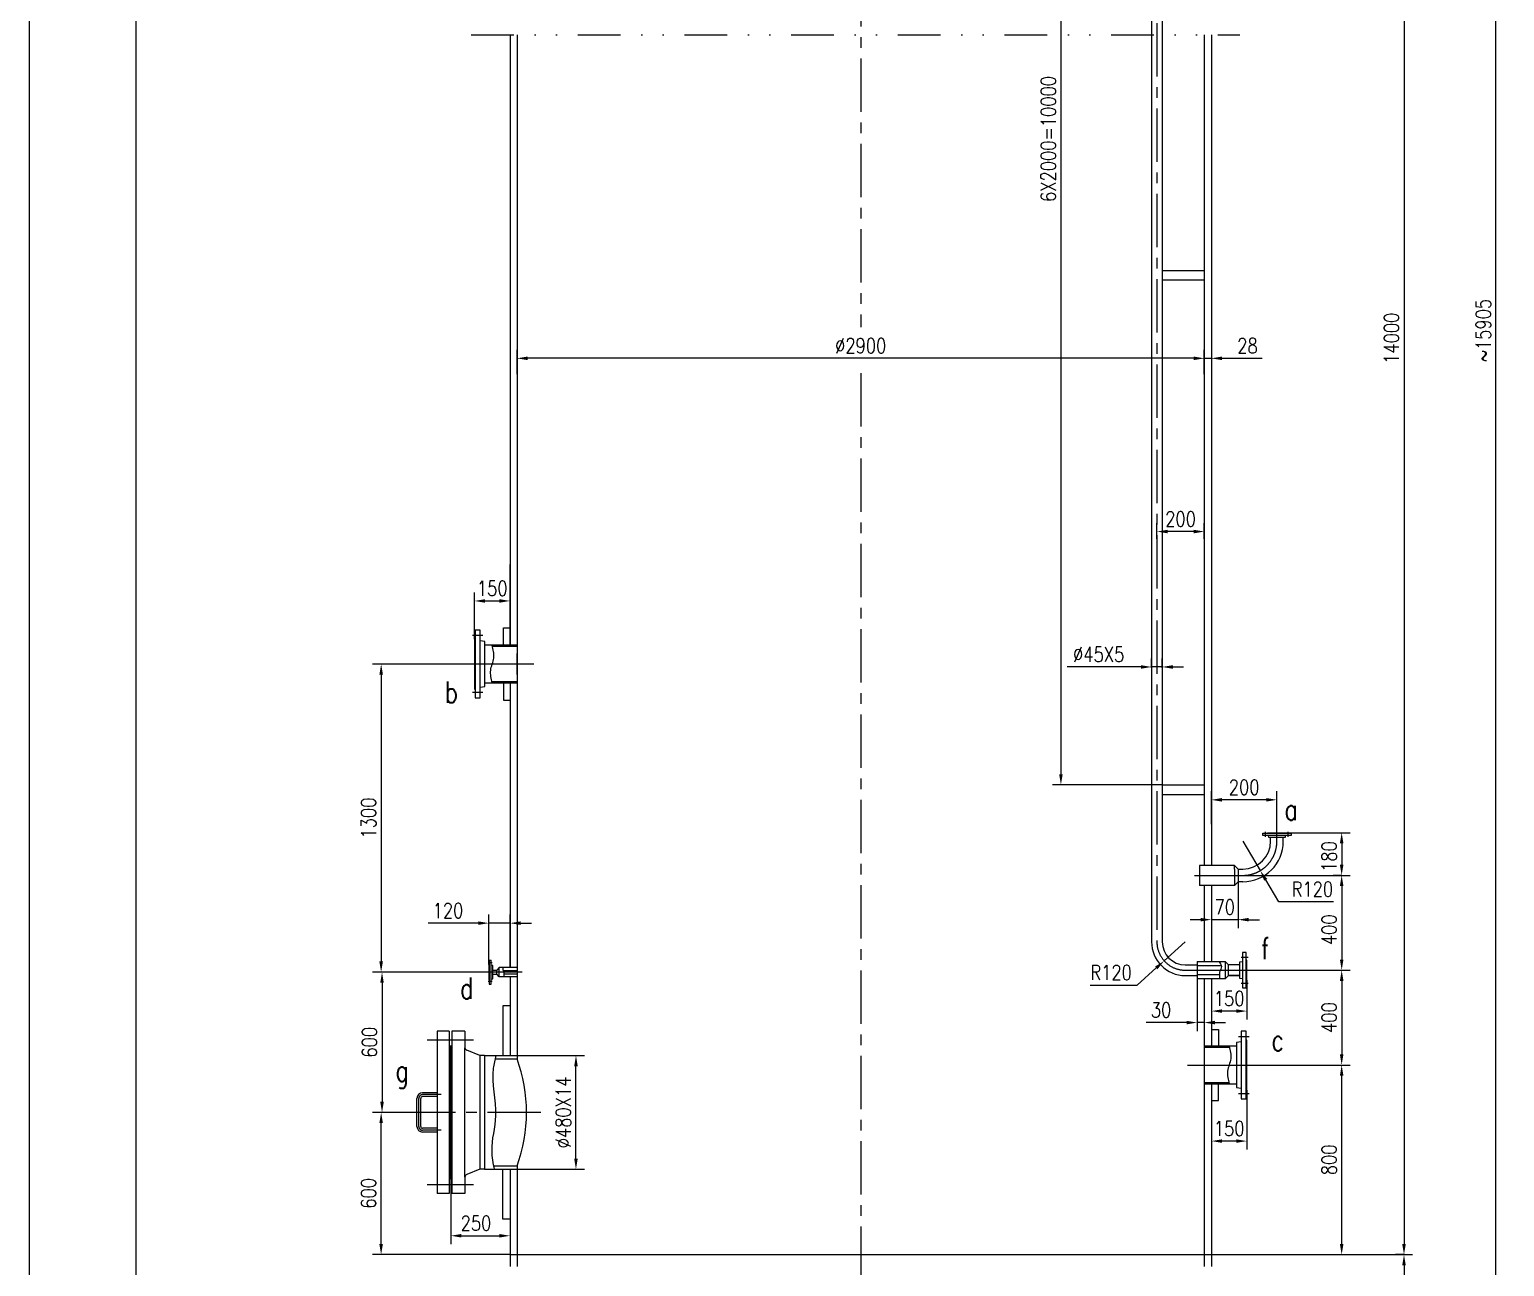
# Model space of a CAD drawing. Extents: x -450 to 13906, y -180 to 14958.
# Drawn here: x -450 to 5775, y 5546 to 10765 of the extents above; entities that cross this region are included whole.
import ezdxf
from ezdxf.enums import TextEntityAlignment as Align

# ---------------------------------------------------------------- set-up
doc = ezdxf.new("R2010")
doc.units = 0
doc.header["$LTSCALE"] = 180
for name, pattern in [('ACAD_ISO04W100', [30, 24, -3, 0, -3]), ('AUSGEZOGEN', [0]), ('CENTER', [2, 1.25, -0.25, 0.25, -0.25]), ('DIVIDE', [1.25, 0.5, -0.25, 0, -0.25, 0, -0.25])]:
    doc.linetypes.add(name, pattern=pattern)
doc.layers.get('0').update_dxf_attribs({"linetype": 'AUSGEZOGEN'})
for name, color, linetype in [('1轮廓实线层', 7, 'Continuous'), ('2细线层', 4, 'Continuous'), ('3中心线层', 1, 'CENTER'), ('7标注层', 3, 'Continuous'), ('9双点划线层', 6, 'DIVIDE'), ('图框层', 7, 'Continuous'), ('点划线', 1, 'ACAD_ISO04W100')]:
    doc.layers.add(name, color=color, linetype=linetype)
doc.styles.add('HZ', font='romans.shx', dxfattribs={"width": 0.7, "bigfont": 'hzfs.shx'})
doc.styles.add('TH_GBDIM', font='romans.shx', dxfattribs={"width": 0.8, "bigfont": 'hzfs.shx'})
doc.dimstyles.new('TH_GBDIM', dxfattribs={"dimscale": 18, "dimtxt": 3.5, "dimasz": 2.5, "dimexe": 2, "dimexo": 0, "dimgap": 1.2, "dimtad": 1, "dimdec": 1, "dimdsep": 46, "dimtxsty": 'TH_GBDIM', "dimcen": 2.5, "dimclrd": 3, "dimclre": 3, "dimclrt": 3, "dimadec": 0, "dimazin": 2, "dimtfac": 0.714286, "dimtdec": 1, "dimtmove": 0, "dimatfit": 3, "dimfxl": 0, "dimtolj": 1, "dimtzin": 0, "dimlwd": -1, "dimlwe": -1, "dimarcsym": 0})

# ---------------------------------------------------------------- blocks, each defined once
blk = doc.blocks.new('*D10')
at = {"layer": '7标注层', "color": 3}
for p, q in [((1163.7, 6196.1), (998, 6196.1)), ((1034, 5641.1), (1034, 6151.1)), ((1577.9, 5596.1), (998, 5596.1))]:
    blk.add_line(p, q, dxfattribs=at)
for points in [[(1026.5, 6151.1), (1041.5, 6151.1), (1034, 6196.1)], [(1026.5, 5641.1), (1041.5, 5641.1), (1034, 5596.1)]]:
    blk.add_solid(points, dxfattribs=at)
at = {"layer": 'Defpoints', "color": 0}
for p in [(1034, 6196.1), (1163.7, 6196.1), (1577.9, 5596.1)]:
    blk.add_point(p, dxfattribs=at)
at = {"layer": '7标注层', "color": 3, "insert": (980.9, 5854.7), "char_height": 63, "attachment_point": 5, "rotation": 90, "style": 'TH_GBDIM'}
blk.add_mtext('\\A1;600{}{}', dxfattribs=at)
blk = doc.blocks.new('*D13')
at = {"layer": '7标注层', "color": 3}
for p, q in [((4740.3, 6396.1), (5123.8, 6396.1)), ((5087.8, 5641.1), (5087.8, 6351.1)), ((4537.9, 5596.1), (5123.8, 5596.1))]:
    blk.add_line(p, q, dxfattribs=at)
for points in [[(5080.3, 6351.1), (5095.3, 6351.1), (5087.8, 6396.1)], [(5080.3, 5641.1), (5095.3, 5641.1), (5087.8, 5596.1)]]:
    blk.add_solid(points, dxfattribs=at)
at = {"layer": 'Defpoints', "color": 0}
for p in [(4740.3, 6396.1), (5087.8, 6396.1), (4537.9, 5596.1)]:
    blk.add_point(p, dxfattribs=at)
at = {"layer": '7标注层', "color": 3, "insert": (5034.7, 5996.1), "char_height": 63, "attachment_point": 5, "rotation": 90, "style": 'TH_GBDIM'}
blk.add_mtext('\\A1;800', dxfattribs=at)
blk = doc.blocks.new('*D0')
at = {"layer": '7标注层', "color": 3}
for p, q in [((4951.4, 13328.5), (5386.9, 13328.5)), ((5350.9, 13283.5), (5350.9, 5641.1)), ((5021.3, 5596.1), (5386.9, 5596.1))]:
    blk.add_line(p, q, dxfattribs=at)
for points in [[(5343.4, 13283.5), (5358.4, 13283.5), (5350.9, 13328.5)], [(5343.4, 5641.1), (5358.4, 5641.1), (5350.9, 5596.1)]]:
    blk.add_solid(points, dxfattribs=at)
at = {"layer": 'Defpoints', "color": 0}
for p in [(4951.4, 13328.5), (5021.3, 5596.1), (5350.9, 5596.1)]:
    blk.add_point(p, dxfattribs=at)
at = {"layer": '7标注层', "color": 3, "insert": (5297.8, 9462.3), "char_height": 63, "attachment_point": 5, "rotation": 90, "style": 'TH_GBDIM'}
blk.add_mtext('\\A1;14000{}{}', dxfattribs=at)
blk = doc.blocks.new('*D1')
at = {"layer": '7标注层', "color": 3}
for p, q in [((5350.9, 5596.1), (5314.9, 5596.1)), ((5350.9, 5551.1), (5350.9, 4532.7)), ((4256.1, 4487.7), (5386.9, 4487.7))]:
    blk.add_line(p, q, dxfattribs=at)
for points in [[(5343.4, 5551.1), (5358.4, 5551.1), (5350.9, 5596.1)], [(5343.4, 4532.7), (5358.4, 4532.7), (5350.9, 4487.7)]]:
    blk.add_solid(points, dxfattribs=at)
at = {"layer": 'Defpoints', "color": 0}
for p in [(5350.9, 5596.1), (4256.1, 4487.7), (5350.9, 4487.7)]:
    blk.add_point(p, dxfattribs=at)
at = {"layer": '7标注层', "color": 3, "insert": (5297.8, 5041.9), "char_height": 63, "attachment_point": 5, "rotation": 90, "style": 'TH_GBDIM'}
blk.add_mtext('\\A1;~1100{}{}', dxfattribs=at)
blk = doc.blocks.new('*D14')
at = {"layer": '7标注层', "color": 3}
for p, q in [((3057.9, 14133.5), (5775, 14133.5)), ((5739, 4531.7), (5739, 14088.5)), ((5387.3, 4486.7), (5775, 4486.7))]:
    blk.add_line(p, q, dxfattribs=at)
for points in [[(5731.5, 14088.5), (5746.5, 14088.5), (5739, 14133.5)], [(5731.5, 4531.7), (5746.5, 4531.7), (5739, 4486.7)]]:
    blk.add_solid(points, dxfattribs=at)
at = {"layer": 'Defpoints', "color": 0}
for p in [(3057.9, 14133.5), (5739, 14133.5), (5387.3, 4486.7)]:
    blk.add_point(p, dxfattribs=at)
at = {"layer": '7标注层', "color": 3, "insert": (5685.9, 9494.5), "char_height": 63, "attachment_point": 5, "rotation": 90, "style": 'TH_GBDIM'}
blk.add_mtext('\\A1;~15905{}{}', dxfattribs=at)
blk = doc.blocks.new('*D2')
at = {"layer": '7标注层', "color": 3}
for p, q in [((1607.9, 9311), (1607.9, 9413.6)), ((4507.9, 9311), (4507.9, 9413.6)), ((4462.9, 9377.6), (1652.9, 9377.6))]:
    blk.add_line(p, q, dxfattribs=at)
for points in [[(1652.9, 9385.1), (1652.9, 9370.1), (1607.9, 9377.6)], [(4462.9, 9385.1), (4462.9, 9370.1), (4507.9, 9377.6)]]:
    blk.add_solid(points, dxfattribs=at)
at = {"layer": 'Defpoints', "color": 0}
for p in [(1607.9, 9377.6), (1607.9, 9311), (4507.9, 9311)]:
    blk.add_point(p, dxfattribs=at)
at = {"layer": '7标注层', "color": 3, "insert": (3057.9, 9430.7), "char_height": 63, "attachment_point": 5, "style": 'TH_GBDIM'}
blk.add_mtext('\\A1;%%c2900{}{}', dxfattribs=at)
blk = doc.blocks.new('*D5')
at = {"layer": '7标注层', "color": 3}
for p, q in [((1327.9, 5938.1), (1327.9, 5639.8)), ((1577.9, 5735.9), (1577.9, 5639.8)), ((1372.9, 5675.8), (1532.9, 5675.8))]:
    blk.add_line(p, q, dxfattribs=at)
for points in [[(1372.9, 5683.3), (1372.9, 5668.3), (1327.9, 5675.8)], [(1532.9, 5683.3), (1532.9, 5668.3), (1577.9, 5675.8)]]:
    blk.add_solid(points, dxfattribs=at)
at = {"layer": 'Defpoints', "color": 0}
for p in [(1327.9, 5938.1), (1577.9, 5735.9), (1577.9, 5675.8)]:
    blk.add_point(p, dxfattribs=at)
at = {"layer": '7标注层', "color": 3, "insert": (1434.3, 5728.9), "char_height": 63, "attachment_point": 5, "style": 'TH_GBDIM'}
blk.add_mtext('\\A1;250', dxfattribs=at)
blk = doc.blocks.new('*D6')
at = {"layer": '7标注层', "color": 3}
for p, q in [((4307.9, 8615.5), (4307.9, 8682.8)), ((4507.9, 8615.5), (4507.9, 8682.8)), ((4462.9, 8646.8), (4352.9, 8646.8))]:
    blk.add_line(p, q, dxfattribs=at)
for points in [[(4352.9, 8654.3), (4352.9, 8639.3), (4307.9, 8646.8)], [(4462.9, 8654.3), (4462.9, 8639.3), (4507.9, 8646.8)]]:
    blk.add_solid(points, dxfattribs=at)
at = {"layer": 'Defpoints', "color": 0}
for p in [(4307.9, 8646.8), (4307.9, 8615.5), (4507.9, 8615.5)]:
    blk.add_point(p, dxfattribs=at)
at = {"layer": '7标注层', "color": 3, "insert": (4407.9, 8699.9), "char_height": 63, "attachment_point": 5, "style": 'TH_GBDIM'}
blk.add_mtext('\\A1;200', dxfattribs=at)
blk = doc.blocks.new('*D17')
at = {"layer": '7标注层', "color": 3}
for p, q in [((1607.9, 6436.1), (1892.2, 6436.1)), ((1856.2, 6001.1), (1856.2, 6391.1)), ((1607.9, 5956.1), (1892.2, 5956.1))]:
    blk.add_line(p, q, dxfattribs=at)
for points in [[(1848.7, 6391.1), (1863.7, 6391.1), (1856.2, 6436.1)], [(1848.7, 6001.1), (1863.7, 6001.1), (1856.2, 5956.1)]]:
    blk.add_solid(points, dxfattribs=at)
at = {"layer": 'Defpoints', "color": 0}
for p in [(1607.9, 6436.1), (1856.2, 6436.1), (1607.9, 5956.1)]:
    blk.add_point(p, dxfattribs=at)
at = {"layer": '7标注层', "color": 3, "insert": (1803.1, 6196.1), "char_height": 63, "attachment_point": 5, "rotation": 90, "style": 'TH_GBDIM'}
blk.add_mtext('\\A1;%%c480X14{}{}', dxfattribs=at)
blk = doc.blocks.new('*D18')
at = {"layer": '7标注层', "color": 3}
for p, q in [((4477.9, 6759.1), (4477.9, 6539.2)), ((4507.9, 6759.1), (4507.9, 6539.2)), ((4432.9, 6575.2), (4263.1, 6575.2)), ((4507.9, 6575.2), (4477.9, 6575.2)), ((4552.9, 6575.2), (4597.9, 6575.2))]:
    blk.add_line(p, q, dxfattribs=at)
for points in [[(4432.9, 6582.7), (4432.9, 6567.7), (4477.9, 6575.2)], [(4552.9, 6582.7), (4552.9, 6567.7), (4507.9, 6575.2)]]:
    blk.add_solid(points, dxfattribs=at)
at = {"layer": 'Defpoints', "color": 0}
for p in [(4477.9, 6759.1), (4507.9, 6759.1), (4477.9, 6575.2)]:
    blk.add_point(p, dxfattribs=at)
at = {"layer": '7标注层', "color": 3, "insert": (4325.5, 6628.3), "char_height": 63, "attachment_point": 5, "style": 'TH_GBDIM'}
blk.add_mtext('\\A1;30', dxfattribs=at)
blk = doc.blocks.new('*D19')
at = {"layer": '7标注层', "color": 3}
for p, q in [((4427.9, 6916.1), (4338.7, 6835.8)), ((4225, 6733.5), (4305.3, 6805.7)), ((4025.8, 6733.5), (4225, 6733.5))]:
    blk.add_line(p, q, dxfattribs=at)
blk.add_solid([(4300.3, 6811.3), (4310.3, 6800.2), (4338.7, 6835.8)], dxfattribs=at)
at = {"layer": 'Defpoints', "color": 0}
for p in [(4427.9, 6916.1), (4338.7, 6835.8)]:
    blk.add_point(p, dxfattribs=at)
at = {"layer": '7标注层', "color": 3, "insert": (4114.6, 6786.6), "char_height": 63, "attachment_point": 5, "style": 'TH_GBDIM'}
blk.add_mtext('\\A1;R120{}{}', dxfattribs=at)
blk = doc.blocks.new('*D21')
at = {"layer": '7标注层', "color": 3}
for p, q in [((3863.6, 13028.5), (3938.9, 13028.5)), ((3902.9, 12983.5), (3902.9, 7622.9)), ((4330.4, 7577.9), (3866.9, 7577.9))]:
    blk.add_line(p, q, dxfattribs=at)
for points in [[(3895.4, 12983.5), (3910.4, 12983.5), (3902.9, 13028.5)], [(3895.4, 7622.9), (3910.4, 7622.9), (3902.9, 7577.9)]]:
    blk.add_solid(points, dxfattribs=at)
at = {"layer": 'Defpoints', "color": 0}
for p in [(3863.6, 13028.5), (3902.9, 7577.9), (4330.4, 7577.9)]:
    blk.add_point(p, dxfattribs=at)
at = {"layer": '7标注层', "color": 3, "insert": (3849.8, 10303.2), "char_height": 63, "attachment_point": 5, "rotation": 90, "style": 'TH_GBDIM'}
blk.add_mtext('\\A1;6X2000=10000{}{}', dxfattribs=at)
blk = doc.blocks.new('*D9')
at = {"layer": '7标注层', "color": 3}
for p, q in [((4285.4, 8071.9), (4285.4, 8111.4)), ((4330.4, 8071.9), (4330.4, 8111.4)), ((4240.4, 8075.4), (3929, 8075.4)), ((4330.4, 8075.4), (4285.4, 8075.4)), ((4375.4, 8075.4), (4420.4, 8075.4))]:
    blk.add_line(p, q, dxfattribs=at)
for points in [[(4240.4, 8082.9), (4240.4, 8067.9), (4285.4, 8075.4)], [(4375.4, 8082.9), (4375.4, 8067.9), (4330.4, 8075.4)]]:
    blk.add_solid(points, dxfattribs=at)
at = {"layer": 'Defpoints', "color": 0}
for p in [(4285.4, 8075.4), (4285.4, 8071.9), (4330.4, 8071.9)]:
    blk.add_point(p, dxfattribs=at)
at = {"layer": '7标注层', "color": 3, "insert": (4062.2, 8128.5), "char_height": 63, "attachment_point": 5, "style": 'TH_GBDIM'}
blk.add_mtext('\\A1;%%c45X5{}{}', dxfattribs=at)
blk = doc.blocks.new('*D22')
at = {"layer": '1轮廓实线层', "color": 3}
for p, q in [((1488.8, 6787.9), (1001.8, 6787.9)), ((1037.8, 6742.9), (1037.8, 6241.1)), ((1163.7, 6196.1), (1001.8, 6196.1))]:
    blk.add_line(p, q, dxfattribs=at)
for points in [[(1030.3, 6742.9), (1045.3, 6742.9), (1037.8, 6787.9)], [(1030.3, 6241.1), (1045.3, 6241.1), (1037.8, 6196.1)]]:
    blk.add_solid(points, dxfattribs=at)
at = {"layer": 'Defpoints', "color": 0}
for p in [(1488.8, 6787.9), (1037.8, 6196.1), (1163.7, 6196.1)]:
    blk.add_point(p, dxfattribs=at)
at = {"layer": '1轮廓实线层', "color": 3, "insert": (984.7, 6492), "char_height": 63, "attachment_point": 5, "rotation": 90, "style": 'TH_GBDIM'}
blk.add_mtext('\\A1;600', dxfattribs=at)
blk = doc.blocks.new('*D23')
at = {"layer": '1轮廓实线层', "color": 3}
for p, q in [((1375.6, 8087.9), (998.1, 8087.9)), ((1034.1, 8042.9), (1034.1, 6832.9)), ((1488.8, 6787.9), (998.1, 6787.9))]:
    blk.add_line(p, q, dxfattribs=at)
for points in [[(1026.6, 8042.9), (1041.6, 8042.9), (1034.1, 8087.9)], [(1026.6, 6832.9), (1041.6, 6832.9), (1034.1, 6787.9)]]:
    blk.add_solid(points, dxfattribs=at)
at = {"layer": 'Defpoints', "color": 0}
for p in [(1375.6, 8087.9), (1034.1, 6787.9), (1488.8, 6787.9)]:
    blk.add_point(p, dxfattribs=at)
at = {"layer": '1轮廓实线层', "color": 3, "insert": (981, 7437.9), "char_height": 63, "attachment_point": 5, "rotation": 90, "style": 'TH_GBDIM'}
blk.add_mtext('\\A1;1300', dxfattribs=at)
blk = doc.blocks.new('*D24')
at = {"layer": '1轮廓实线层', "color": 3}
for p, q in [((4724, 6796.1), (5123.8, 6796.1)), ((5087.8, 6751.1), (5087.8, 6441.1)), ((4740.3, 6396.1), (5123.8, 6396.1))]:
    blk.add_line(p, q, dxfattribs=at)
for points in [[(5080.3, 6751.1), (5095.3, 6751.1), (5087.8, 6796.1)], [(5080.3, 6441.1), (5095.3, 6441.1), (5087.8, 6396.1)]]:
    blk.add_solid(points, dxfattribs=at)
at = {"layer": 'Defpoints', "color": 0}
for p in [(4724, 6796.1), (4740.3, 6396.1), (5087.8, 6396.1)]:
    blk.add_point(p, dxfattribs=at)
at = {"layer": '1轮廓实线层', "color": 3, "insert": (5034.7, 6596.1), "char_height": 63, "attachment_point": 5, "rotation": 90, "style": 'TH_GBDIM'}
blk.add_mtext('\\A1;400', dxfattribs=at)
blk = doc.blocks.new('*D25')
at = {"layer": '1轮廓实线层', "color": 3}
for p, q in [((4671.2, 7196.1), (5123.8, 7196.1)), ((5087.8, 7151.1), (5087.8, 6841.1)), ((4724, 6796.1), (5123.8, 6796.1))]:
    blk.add_line(p, q, dxfattribs=at)
for points in [[(5080.3, 7151.1), (5095.3, 7151.1), (5087.8, 7196.1)], [(5080.3, 6841.1), (5095.3, 6841.1), (5087.8, 6796.1)]]:
    blk.add_solid(points, dxfattribs=at)
at = {"layer": 'Defpoints', "color": 0}
for p in [(4671.2, 7196.1), (4724, 6796.1), (5087.8, 6796.1)]:
    blk.add_point(p, dxfattribs=at)
at = {"layer": '1轮廓实线层', "color": 3, "insert": (5034.7, 6966.7), "char_height": 63, "attachment_point": 5, "rotation": 90, "style": 'TH_GBDIM'}
blk.add_mtext('\\A1;400', dxfattribs=at)
blk = doc.blocks.new('*D26')
at = {"layer": '1轮廓实线层', "color": 3}
for p, q in [((1427.9, 8193.4), (1427.9, 8390)), ((1472.9, 8354), (1532.9, 8354)), ((1577.9, 8354), (1577.9, 8390))]:
    blk.add_line(p, q, dxfattribs=at)
for points in [[(1472.9, 8361.5), (1472.9, 8346.5), (1427.9, 8354)], [(1532.9, 8361.5), (1532.9, 8346.5), (1577.9, 8354)]]:
    blk.add_solid(points, dxfattribs=at)
at = {"layer": 'Defpoints', "color": 0}
for p in [(1577.9, 8354), (1577.9, 8354), (1427.9, 8193.4)]:
    blk.add_point(p, dxfattribs=at)
at = {"layer": '1轮廓实线层', "color": 3, "insert": (1502.9, 8407.1), "char_height": 63, "attachment_point": 5, "style": 'TH_GBDIM'}
blk.add_mtext('\\A1;150', dxfattribs=at)
blk = doc.blocks.new('*D27')
at = {"layer": '7标注层', "color": 3}
for p, q in [((1443.8, 6994.7), (1233.2, 6994.7)), ((1488.8, 6820.9), (1488.8, 7030.7)), ((1577.9, 6994.7), (1488.8, 6994.7)), ((1577.9, 6807.1), (1577.9, 7030.7)), ((1622.9, 6994.7), (1667.9, 6994.7))]:
    blk.add_line(p, q, dxfattribs=at)
for points in [[(1443.8, 7002.2), (1443.8, 6987.2), (1488.8, 6994.7)], [(1622.9, 7002.2), (1622.9, 6987.2), (1577.9, 6994.7)]]:
    blk.add_solid(points, dxfattribs=at)
at = {"layer": 'Defpoints', "color": 0}
for p in [(1577.9, 6994.7), (1488.8, 6820.9), (1577.9, 6807.1)]:
    blk.add_point(p, dxfattribs=at)
at = {"layer": '7标注层', "color": 3, "insert": (1316, 7047.8), "char_height": 63, "attachment_point": 5, "style": 'TH_GBDIM'}
blk.add_mtext('\\A1;120{}{}', dxfattribs=at)
blk = doc.blocks.new('*D42')
at = {"layer": '7标注层', "color": 3}
for p, q in [((4687.9, 6290.6), (4687.9, 6039.2)), ((4537.9, 6246.1), (4537.9, 6039.2)), ((4642.9, 6075.2), (4582.9, 6075.2))]:
    blk.add_line(p, q, dxfattribs=at)
for points in [[(4582.9, 6082.7), (4582.9, 6067.7), (4537.9, 6075.2)], [(4642.9, 6082.7), (4642.9, 6067.7), (4687.9, 6075.2)]]:
    blk.add_solid(points, dxfattribs=at)
at = {"layer": 'Defpoints', "color": 0}
for p in [(4687.9, 6290.6), (4537.9, 6246.1), (4537.9, 6075.2)]:
    blk.add_point(p, dxfattribs=at)
at = {"layer": '7标注层', "color": 3, "insert": (4612.9, 6128.3), "char_height": 63, "attachment_point": 5, "style": 'TH_GBDIM'}
blk.add_mtext('\\A1;150', dxfattribs=at)
blk = doc.blocks.new('*D43')
at = {"layer": '7标注层', "color": 3}
for p, q in [((4537.9, 7412.8), (4537.9, 7551)), ((4814.5, 7409.6), (4814.5, 7551)), ((4769.5, 7515), (4582.9, 7515))]:
    blk.add_line(p, q, dxfattribs=at)
for points in [[(4582.9, 7522.5), (4582.9, 7507.5), (4537.9, 7515)], [(4769.5, 7522.5), (4769.5, 7507.5), (4814.5, 7515)]]:
    blk.add_solid(points, dxfattribs=at)
at = {"layer": 'Defpoints', "color": 0}
for p in [(4537.9, 7515), (4537.9, 7412.8), (4814.5, 7409.6)]:
    blk.add_point(p, dxfattribs=at)
at = {"layer": '7标注层', "color": 3, "insert": (4676.2, 7568.1), "char_height": 63, "attachment_point": 5, "style": 'TH_GBDIM'}
blk.add_mtext('\\A1;200', dxfattribs=at)
blk = doc.blocks.new('*D53')
at = {"layer": '7标注层', "color": 3}
for p, q in [((4462.9, 9377.6), (4417.9, 9377.6)), ((4507.9, 9377.6), (4537.9, 9377.6)), ((4582.9, 9377.6), (4752.7, 9377.6))]:
    blk.add_line(p, q, dxfattribs=at)
for points in [[(4462.9, 9385.1), (4462.9, 9370.1), (4507.9, 9377.6)], [(4582.9, 9385.1), (4582.9, 9370.1), (4537.9, 9377.6)]]:
    blk.add_solid(points, dxfattribs=at)
at = {"layer": 'Defpoints', "color": 0}
for p in [(4537.9, 9377.6), (4507.9, 7735), (4537.9, 7735)]:
    blk.add_point(p, dxfattribs=at)
at = {"layer": '7标注层', "color": 3, "insert": (4690.3, 9430.7), "char_height": 63, "attachment_point": 5, "style": 'TH_GBDIM'}
blk.add_mtext('\\A1;28', dxfattribs=at)
blk = doc.blocks.new('*D60')
at = {"layer": '7标注层', "color": 3}
for p, q in [((4854.1, 7376.1), (5123.8, 7376.1)), ((5087.8, 7331.1), (5087.8, 7241.1)), ((5087.8, 7196.1), (5051.8, 7196.1))]:
    blk.add_line(p, q, dxfattribs=at)
for points in [[(5080.3, 7331.1), (5095.3, 7331.1), (5087.8, 7376.1)], [(5080.3, 7241.1), (5095.3, 7241.1), (5087.8, 7196.1)]]:
    blk.add_solid(points, dxfattribs=at)
at = {"layer": 'Defpoints', "color": 0}
for p in [(4854.1, 7376.1), (5087.8, 7196.1), (5087.8, 7196.1)]:
    blk.add_point(p, dxfattribs=at)
at = {"layer": '7标注层', "color": 3, "insert": (5034.7, 7275.5), "char_height": 63, "attachment_point": 5, "rotation": 90, "style": 'TH_GBDIM'}
blk.add_mtext('\\A1;180', dxfattribs=at)
blk = doc.blocks.new('*D65')
at = {"layer": '7标注层', "color": 3}
for p, q in [((4670.5, 7340.1), (4744.1, 7216.3)), ((4822.3, 7084.8), (4767.1, 7177.7)), ((5053, 7084.8), (4822.3, 7084.8))]:
    blk.add_line(p, q, dxfattribs=at)
blk.add_solid([(4773.5, 7181.5), (4760.6, 7173.8), (4744.1, 7216.3)], dxfattribs=at)
at = {"layer": 'Defpoints', "color": 0}
for p in [(4670.5, 7340.1), (4744.1, 7216.3)]:
    blk.add_point(p, dxfattribs=at)
at = {"layer": '7标注层', "color": 3, "insert": (4964.2, 7137.9), "char_height": 63, "attachment_point": 5, "style": 'TH_GBDIM'}
blk.add_mtext('\\A1;R120{}{}', dxfattribs=at)
blk = doc.blocks.new('*D66')
at = {"layer": '7标注层', "color": 3}
for p, q in [((4650.4, 7169.4), (4650.4, 6973.3)), ((4537.9, 7108.1), (4537.9, 6973.3)), ((4492.9, 7009.3), (4447.9, 7009.3)), ((4650.4, 7009.3), (4537.9, 7009.3)), ((4695.4, 7009.3), (4740.4, 7009.3))]:
    blk.add_line(p, q, dxfattribs=at)
for points in [[(4492.9, 7016.8), (4492.9, 7001.8), (4537.9, 7009.3)], [(4695.4, 7016.8), (4695.4, 7001.8), (4650.4, 7009.3)]]:
    blk.add_solid(points, dxfattribs=at)
at = {"layer": 'Defpoints', "color": 0}
for p in [(4650.4, 7169.4), (4537.9, 7108.1), (4537.9, 7009.3)]:
    blk.add_point(p, dxfattribs=at)
at = {"layer": '7标注层', "color": 3, "insert": (4594.2, 7062.4), "char_height": 63, "attachment_point": 5, "style": 'TH_GBDIM'}
blk.add_mtext('\\A1;70{}{}', dxfattribs=at)
blk = doc.blocks.new('*D67')
at = {"layer": '7标注层', "color": 3}
for p, q in [((4537.9, 6754.1), (4537.9, 6587.7)), ((4687.9, 6754.1), (4687.9, 6587.7)), ((4642.9, 6623.7), (4582.9, 6623.7))]:
    blk.add_line(p, q, dxfattribs=at)
for points in [[(4582.9, 6631.2), (4582.9, 6616.2), (4537.9, 6623.7)], [(4642.9, 6631.2), (4642.9, 6616.2), (4687.9, 6623.7)]]:
    blk.add_solid(points, dxfattribs=at)
at = {"layer": 'Defpoints', "color": 0}
for p in [(4537.9, 6754.1), (4687.9, 6754.1), (4537.9, 6623.7)]:
    blk.add_point(p, dxfattribs=at)
at = {"layer": '7标注层', "color": 3, "insert": (4612.9, 6676.8), "char_height": 63, "attachment_point": 5, "style": 'TH_GBDIM'}
blk.add_mtext('\\A1;150', dxfattribs=at)

msp = doc.modelspace()

# ---------------------------------------------------------------- linework, layer by layer
at = {"ltscale": 10}
for p, q in [((1451.93, 8230.39), (1430.93, 8230.39)), ((1430.93, 8230.39), (1430.93, 7945.39)), ((1451.93, 7945.39), (1451.93, 8230.39)), ((1430.93, 8193.39), (1427.93, 8193.39)), ((1427.93, 8193.39), (1427.93, 7982.39)), ((1471.93, 8182.93), (1451.93, 8185.39)), ((1471.93, 7992.84), (1471.93, 8182.93)), ((1607.93, 8167.39), (1471.93, 8167.39)), ((1607.93, 8161.39), (1504.35, 8161.39)), ((1427.93, 7982.39), (1430.93, 7982.39)), ((1451.93, 7990.39), (1471.93, 7992.84)), ((1471.93, 8008.39), (1607.93, 8008.39)), ((1501.48, 8014.39), (1607.93, 8014.39)), ((1430.93, 7945.39), (1451.93, 7945.39)), ((4684.92, 6871.14), (4669.92, 6871.14)), ((4669.92, 6871.14), (4669.92, 6721.14)), ((4684.92, 6721.14), (4684.92, 6871.14)), ((1505.82, 6796.64), (1522.27, 6796.64)), ((1550.02, 6794.54), (1607.93, 6794.54)), ((4579.72, 6815.14), (4477.93, 6815.14)), ((4655.92, 6818.64), (4610.24, 6818.64)), ((4669.92, 6831.14), (4655.92, 6829.42)), ((4655.92, 6829.42), (4655.92, 6762.86)), ((4687.92, 6838.14), (4684.92, 6838.14)), ((4687.92, 6754.14), (4687.92, 6838.14)), ((1488.82, 6754.89), (1490.32, 6754.89)), ((1505.82, 6779.14), (1522.27, 6779.14)), ((1553.47, 6781.24), (1607.93, 6781.24)), ((4571.44, 6777.14), (4477.93, 6777.14)), ((4610.24, 6773.64), (4655.92, 6773.64)), ((4655.92, 6773.64), (4610.24, 6773.64)), ((4655.92, 6762.86), (4669.92, 6761.14)), ((4684.92, 6754.14), (4687.92, 6754.14)), ((4669.92, 6721.14), (4684.92, 6721.14)), ((4684.92, 6538.64), (4663.92, 6538.64)), ((4663.92, 6538.64), (4663.92, 6253.64)), ((4684.92, 6253.64), (4684.92, 6538.64)), ((4643.92, 6475.64), (4507.93, 6475.64)), ((4663.92, 6493.64), (4643.92, 6491.18)), ((4643.92, 6491.18), (4643.92, 6301.09)), ((4687.92, 6501.64), (4684.92, 6501.64)), ((4687.92, 6290.64), (4687.92, 6501.64)), ((4614.37, 6469.64), (4507.93, 6469.64)), ((4507.93, 6322.64), (4611.5, 6322.64)), ((4507.93, 6316.64), (4643.92, 6316.64)), ((4643.92, 6301.09), (4663.92, 6298.64)), ((4684.92, 6290.64), (4687.92, 6290.64)), ((4663.92, 6253.64), (4684.92, 6253.64))]:
    msp.add_line(p, q, dxfattribs=at)
for p, q in [((1549.93, 8240.16), (1577.93, 8240.16)), ((1607.93, 8167.39), (1607.93, 8008.39)), ((1549.93, 7935.61), (1577.93, 7935.61)), ((4874.55, 7374.34), (4874.55, 7364.14))]:
    msp.add_line(p, q)
at = {"ltscale": 0.8}
for p, q in [((4754.55, 7364.14), (4754.55, 7374.34)), ((4754.55, 7374.34), (4874.55, 7374.34)), ((4874.55, 7364.14), (4754.55, 7364.14)), ((4774.95, 7374.34), (4774.95, 7376.14)), ((4774.95, 7376.14), (4854.15, 7376.14)), ((4780.18, 7355.74), (4779.15, 7364.14)), ((4848.91, 7355.74), (4780.18, 7355.74)), ((4787.85, 7340.14), (4787.85, 7355.74)), ((4841.25, 7340.14), (4841.25, 7355.74)), ((4849.95, 7364.14), (4848.91, 7355.74)), ((4854.15, 7376.14), (4854.15, 7374.34)), ((4650.43, 7222.84), (4670.55, 7222.84)), ((4670.55, 7169.44), (4650.43, 7169.44)), ((1490.32, 6820.89), (1488.82, 6820.89)), ((1488.82, 6820.89), (1488.82, 6754.89)), ((1490.32, 6837.89), (1490.32, 6737.89)), ((1498.82, 6737.89), (1498.82, 6837.89)), ((1505.82, 6816.53), (1498.82, 6817.39)), ((1505.82, 6759.25), (1505.82, 6816.53)), ((1490.32, 6737.89), (1498.82, 6737.89)), ((1498.82, 6758.39), (1505.82, 6759.25))]:
    msp.add_line(p, q, dxfattribs=at)
for radius in [170.7, 117.3]:
    msp.add_arc((4670.55, 7340.14), radius, 270, 0, dxfattribs=at)
at = {"ltscale": 10}
for radius in [142.5, 97.5]:
    msp.add_arc((4427.93, 6916.14), radius, 180, 270, dxfattribs=at)
at = {"layer": '1轮廓实线层', "ltscale": 10}
for p, q in [((4285.43, 13311.83), (4285.43, 6916.14)), ((4330.43, 13311.83), (4330.43, 6916.14)), ((1577.93, 10743), (1577.93, 8167.39)), ((1607.93, 10743), (1607.93, 8132.39)), ((4507.93, 10743), (4507.93, 7266.5)), ((4537.91, 10743), (4537.92, 7542.52)), ((4330.43, 9748.8), (4507.93, 9748.8)), ((4330.43, 9708.8), (4507.93, 9708.8)), ((1577.93, 8167.39), (1577.92, 8508.39)), ((1607.93, 8043.39), (1607.93, 8132.39)), ((4330.43, 7577.94), (4507.93, 7577.94)), ((4330.43, 7537.94), (4507.93, 7537.94)), ((4507.93, 7559.14), (4507.93, 7238.36)), ((4537.92, 7559.14), (4537.92, 7238.36)), ((4507.93, 7153.92), (4507.93, 6833.14)), ((4537.92, 7153.92), (4537.92, 6833.14)), ((1532.77, 6807.14), (1522.27, 6796.64)), ((1522.27, 6779.14), (1522.27, 6796.64)), ((1607.93, 6807.14), (1532.77, 6807.14)), ((1532.77, 6768.64), (1532.77, 6807.14)), ((1607.93, 6807.14), (1607.93, 6768.64)), ((4427.93, 6818.64), (4477.93, 6818.64)), ((4477.93, 6833.14), (4477.93, 6759.14)), ((4477.93, 6833.14), (4595.74, 6833.14)), ((4595.74, 6833.14), (4610.24, 6818.64)), ((4595.74, 6833.14), (4595.74, 6759.14)), ((4610.24, 6773.64), (4610.24, 6818.64)), ((1532.77, 6768.64), (1522.27, 6779.14)), ((1607.93, 6768.64), (1532.77, 6768.64)), ((1577.93, 6768.64), (1577.93, 6436.14)), ((1607.93, 6768.64), (1607.93, 6422.14)), ((4427.93, 6773.64), (4477.93, 6773.64)), ((4595.74, 6759.14), (4477.93, 6759.14)), ((4507.93, 6759.14), (4507.93, 5596.14)), ((4537.92, 6759.14), (4537.92, 6475.64)), ((4595.74, 6759.14), (4610.24, 6773.64)), ((1547.93, 6646.14), (1547.93, 6436.14)), ((1577.93, 6646.14), (1547.93, 6646.14)), ((4537.92, 6546.14), (4567.92, 6546.14)), ((4567.92, 6546.14), (4567.92, 6475.64)), ((4537.92, 6316.64), (4537.93, 5596.14)), ((4567.92, 6246.14), (4567.92, 6316.64)), ((4537.92, 6246.14), (4567.92, 6246.14)), ((1547.93, 5746.14), (1547.93, 5956.14)), ((1577.93, 5956.14), (1577.93, 5596.14)), ((1607.93, 5970.14), (1607.93, 5596.14)), ((1577.93, 5746.14), (1547.93, 5746.14)), ((1577.93, 5596.14), (4537.93, 5596.14)), ((1577.93, 5596.14), (1577.93, 5546.14)), ((1607.93, 5596.14), (1607.93, 5546.14)), ((4507.93, 5596.14), (4507.93, 5546.14)), ((4537.93, 5596.14), (4537.93, 5546.14))]:
    msp.add_line(p, q, dxfattribs=at)
at = {"layer": '1轮廓实线层'}
for p, q in [((1549.93, 8167.39), (1549.93, 8240.16)), ((1607.93, 8043.39), (1607.93, 6807.14)), ((1549.93, 8008.39), (1549.93, 7935.61)), ((1577.93, 8008.39), (1577.93, 6807.14)), ((4635.02, 7238.36), (4488.04, 7238.36)), ((4488.04, 7238.36), (4488.04, 7153.92)), ((4635.02, 7222.84), (4635.02, 7238.36)), ((4650.43, 7222.84), (4635.02, 7238.36)), ((4635.02, 7222.84), (4635.02, 7153.92)), ((4650.43, 7222.84), (4650.43, 7169.44)), ((4650.43, 7169.44), (4635.02, 7153.92)), ((4635.02, 7153.92), (4488.04, 7153.92)), ((1490.32, 6837.89), (1498.82, 6837.89)), ((1270.93, 6538.64), (1270.93, 6191.8)), ((1320.93, 6538.64), (1270.93, 6538.64)), ((1320.93, 6538.64), (1320.93, 5853.64)), ((1331.93, 6538.64), (1331.93, 5853.64)), ((1387.93, 6538.64), (1331.93, 6538.64)), ((1387.93, 6538.64), (1387.93, 6469.29)), ((1331.93, 6476.14), (1320.93, 6476.14)), ((1324.93, 6476.14), (1324.93, 5916.14)), ((1327.93, 6476.14), (1327.93, 5916.14)), ((1387.93, 5922.99), (1387.93, 6469.29)), ((1450.93, 6436.14), (1395.5, 6458.13)), ((1450.93, 6436.14), (1450.93, 5956.14)), ((1470.93, 6436.14), (1450.93, 6436.14)), ((1470.93, 6436.14), (1470.93, 5956.14)), ((1470.93, 6436.14), (1607.93, 6436.14)), ((1516.09, 6422.14), (1607.93, 6422.14)), ((1270.93, 6191.8), (1270.93, 5853.64)), ((1331.93, 5916.14), (1320.93, 5916.14)), ((1387.93, 5922.99), (1387.93, 5853.64)), ((1450.93, 5956.14), (1395.5, 5934.14)), ((1470.93, 5956.14), (1450.93, 5956.14)), ((1470.93, 5956.14), (1607.93, 5956.14)), ((1509.8, 5970.14), (1607.93, 5970.14)), ((1320.93, 5853.64), (1270.93, 5853.64)), ((1387.93, 5853.64), (1331.93, 5853.64))]:
    msp.add_line(p, q, dxfattribs=at)
at = {"layer": '1轮廓实线层', "ltscale": 5}
for p, q in [((1184.93, 6137.14), (1184.93, 6255.14)), ((1200.93, 6137.14), (1200.93, 6255.14)), ((1270.93, 6279.14), (1208.93, 6279.14)), ((1270.93, 6263.14), (1208.93, 6263.14)), ((1270.93, 6129.14), (1208.93, 6129.14)), ((1270.93, 6113.14), (1208.93, 6113.14))]:
    msp.add_line(p, q, dxfattribs=at)
at = {"layer": '1轮廓实线层'}
for centre, start, end in [((1399.93, 6469.29), 180, 248.355565), ((1399.93, 5922.99), 111.644435, 180)]:
    msp.add_arc(centre, 12, start, end, dxfattribs=at)
at = {"layer": '1轮廓实线层', "ltscale": 10}
msp.add_arc((983.45, 6196.14), 664.11, 340.104608, 19.895392, dxfattribs=at)
at = {"layer": '1轮廓实线层', "ltscale": 5}
for centre, radius, start, end in [((1208.93, 6255.14), 24, 90, 180), ((1208.93, 6255.14), 8, 90, 180), ((1208.93, 6137.14), 24, 180, 270), ((1208.93, 6137.14), 8, 180, 270)]:
    msp.add_arc(centre, radius, start, end, dxfattribs=at)
at = {"layer": '2细线层'}
msp.add_line((-450, -180), (-450, 14958), dxfattribs=at)
at = {"layer": '3中心线层'}
for p, q in [((3057.93, 14242.66), (3057.93, 9509.12)), ((4307.93, 13311.83), (4307.93, 6916.14)), ((3057.93, 9314.48), (3057.93, 4703.96)), ((1676.66, 8087.89), (1375.61, 8087.89)), ((4814.55, 7340.14), (4814.55, 7409.58)), ((4766.55, 7359.31), (4766.55, 7380.36)), ((4862.55, 7359.31), (4862.55, 7380.36)), ((4466.68, 7196.14), (4647.31, 7196.14)), ((4507.93, 7196.14), (4670.55, 7196.14)), ((1502.85, 6827.89), (1485.3, 6827.89)), ((1629.38, 6787.89), (1488.82, 6787.89)), ((1502.85, 6747.89), (1485.3, 6747.89)), ((1423.22, 6501.14), (1228.9, 6501.14)), ((1192.93, 6137.14), (1192.93, 6255.14)), ((1287.55, 6271.14), (1208.93, 6271.14)), ((1708.12, 6196.14), (1160.24, 6196.14)), ((1287.55, 6121.14), (1208.93, 6121.14)), ((1423.22, 5891.14), (1228.9, 5891.14))]:
    msp.add_line(p, q, dxfattribs=at)
for centre, radius, start, end in [((4670.55, 7340.14), 144, 270, 0), ((1208.93, 6255.14), 16, 90, 180), ((1208.93, 6137.14), 16, 180, 270)]:
    msp.add_arc(centre, radius, start, end, dxfattribs=at)
at = {"layer": '7标注层', "ltscale": 10}
for points in [[(1502.93, 8008.39), (1496.42, 8061.39), (1509.34, 8113.2), (1502.93, 8167.39)], [(4612.92, 6475.64), (4619.43, 6422.64), (4606.51, 6370.83), (4612.92, 6316.64)]]:
    msp.add_spline(points, degree=3, dxfattribs=at)
for points, knots in [([(1552.82, 6768.64), (1553.37, 6772.46), (1554.98, 6783.45), (1548.16, 6796.18), (1548.95, 6805.1), (1549.34, 6807.14)], [0, 0, 0, 0, 11.4499708, 32.9361502, 39.2975321, 39.2975321, 39.2975321, 39.2975321]), ([(4569.24, 6833.14), (4574.54, 6826.21), (4585.53, 6811.84), (4569.05, 6786.6), (4571.61, 6768.65), (4574.06, 6759.14)], [0, 0, 0, 0, 23.8152301, 49.3737068, 77.9719968, 77.9719968, 77.9719968, 77.9719968]), ([(1512.5, 5956.14), (1507.47, 5981.95), (1492.84, 6057.07), (1536.92, 6198.47), (1493.22, 6335.14), (1515.41, 6418.17), (1519.18, 6436.14)], [0, 0, 0, 0, 78.1728031, 227.4385296, 428.0848758, 482.9617162, 482.9617162, 482.9617162, 482.9617162])]:
    msp.add_open_spline(points, degree=3, knots=knots, dxfattribs=at)
at = {"layer": '9双点划线层', "color": 6, "ltscale": 2}
msp.add_line((1414.09, 10743), (4657.76, 10743), dxfattribs=at)
at = {"layer": '图框层'}
msp.add_line((0, 0), (0, 14778), dxfattribs=at)
at = {"layer": '点划线', "ltscale": 10}
for p, q in [((1463.36, 8207.89), (1418.92, 8207.89)), ((1678.81, 8087.89), (1375.53, 8087.89)), ((1463.36, 7967.89), (1418.92, 7967.89)), ((4662.99, 6851.14), (4692.93, 6851.14)), ((4427.93, 6796.14), (4723.97, 6796.14)), ((4662.99, 6741.14), (4692.93, 6741.14)), ((4652.5, 6516.14), (4696.94, 6516.14)), ((4437.04, 6396.14), (4740.32, 6396.14)), ((4652.5, 6276.14), (4696.94, 6276.14))]:
    msp.add_line(p, q, dxfattribs=at)
msp.add_arc((4427.93, 6916.14), 120, 180, 270, dxfattribs=at)

# ---------------------------------------------------------------- texts
at = {"layer": '2细线层', "style": 'HZ', "width": 0.75}
for s, p in [('b', (1357.78, 7923.67)), ('a', (4901.73, 7429.6)), ('f', (4782.92, 6842.34)), ('d', (1422.24, 6675.1)), ('c', (4843.64, 6455.81)), ('g', (1149.53, 6327.2))]:
    msp.add_text(s, height=90, dxfattribs=at).set_placement(p, align=Align.RIGHT)

# ---------------------------------------------------------------- dimensions: what is measured, and where the dimension line sits
at = {"layer": '1轮廓实线层'}
dim = msp.add_linear_dim(base=(1577.93, 8353.99), p1=(1427.93, 8193.39), p2=(1577.93, 8353.99), text='150', dimstyle='TH_GBDIM', dxfattribs=at)
dim.commit()
dim.dimension.update_dxf_attribs({"geometry": '*D26', "text_midpoint": (1502.93, 8353.99), "dimtype": 160})
for base, p1, p2, picture, middle in [((1034.08, 6787.89), (1375.61, 8087.89), (1488.82, 6787.89), '*D23', (980.98, 7437.89)), ((5087.81, 6396.14), (4723.97, 6796.14), (4740.32, 6396.14), '*D24', (5034.71, 6596.14))]:
    dim = msp.add_linear_dim(base=base, p1=p1, p2=p2, angle=90, dimstyle='TH_GBDIM', dxfattribs=at)
    dim.commit()
    dim.dimension.update_dxf_attribs({"geometry": picture, "text_midpoint": middle})
dim = msp.add_linear_dim(base=(5087.81, 6796.14), p1=(4671.21, 7196.14), p2=(4723.97, 6796.14), angle=90, dimstyle='TH_GBDIM', dxfattribs=at)
dim.commit()
dim.dimension.update_dxf_attribs({"geometry": '*D25', "text_midpoint": (5087.81, 6966.73), "dimtype": 160})
dim = msp.add_linear_dim(base=(1037.82, 6196.14), p1=(1488.82, 6787.89), p2=(1163.67, 6196.14), angle=90, text='600', dimstyle='TH_GBDIM', dxfattribs=at)
dim.commit()
dim.dimension.update_dxf_attribs({"geometry": '*D22', "text_midpoint": (984.72, 6492.01)})
at = {"layer": '7标注层'}
for base, p1, p2, text, picture, middle in [((5738.96, 14133.5), (5387.3, 4486.67), (3057.93, 14133.5), '~15905{}{}', '*D14', (5738.96, 9494.47)), ((3902.95, 7577.94), (3863.57, 13028.5), (4330.43, 7577.94), '6X2000=10000{}{}', '*D21', (3902.95, 10303.22)), ((1033.96, 6196.14), (1577.93, 5596.14), (1163.67, 6196.14), '600{}{}', '*D10', (1033.96, 5854.71))]:
    dim = msp.add_linear_dim(base=base, p1=p1, p2=p2, angle=90, text=text, dimstyle='TH_GBDIM', override={"dimgap": 1.2, "dimtad": 1, "dimjust": 0, "dimdec": 1, "dimlfac": 1, "dimse1": 0, "dimse2": 0, "dimsd1": 0, "dimsd2": 0}, dxfattribs=at)
    dim.commit()
    dim.dimension.update_dxf_attribs({"geometry": picture, "text_midpoint": middle, "dimtype": 160})
for base, p1, p2, angle, text, override, picture, middle in [((5350.92, 5596.14), (4951.37, 13328.5), (5021.3, 5596.14), 90, '14000{}{}', {"dimgap": 1.2, "dimtad": 1, "dimjust": 0, "dimdec": 1, "dimlfac": 1, "dimse1": 0, "dimse2": 0, "dimsd1": 0, "dimsd2": 0}, '*D0', (5297.82, 9462.32)), ((4537.93, 9377.62), (4507.93, 7735.04), (4537.93, 7735.04), 180, '28', {"dimgap": 1.2, "dimtad": 1, "dimjust": 0, "dimdec": 1, "dimlfac": 1, "dimse1": 1, "dimse2": 1, "dimsd1": 0, "dimsd2": 0}, '*D53', (4690.33, 9430.72)), ((1856.18, 6436.14), (1607.93, 5956.14), (1607.93, 6436.14), 90, '%%c<>X14{}{}', {"dimgap": 1.2, "dimtad": 1, "dimjust": 0, "dimdec": 1, "dimlfac": 1, "dimse1": 0, "dimse2": 0, "dimsd1": 0, "dimsd2": 0}, '*D17', (1803.08, 6196.14)), ((5350.92, 4487.65), (5350.92, 5596.14), (4256.11, 4487.65), 90, '~1100{}{}', {"dimgap": 1.2, "dimtad": 1, "dimjust": 0, "dimdec": 1, "dimlfac": 1, "dimse1": 0, "dimse2": 0, "dimsd1": 0, "dimsd2": 0}, '*D1', (5297.82, 5041.9))]:
    dim = msp.add_linear_dim(base=base, p1=p1, p2=p2, angle=angle, text=text, dimstyle='TH_GBDIM', override=override, dxfattribs=at)
    dim.commit()
    dim.dimension.update_dxf_attribs({"geometry": picture, "text_midpoint": middle})
for base, p1, p2, text, picture, middle in [((1607.93, 9377.62), (4507.93, 9310.98), (1607.93, 9310.98), '%%c<>{}{}', '*D2', (3057.93, 9430.72)), ((4285.43, 8075.36), (4330.43, 8071.93), (4285.43, 8071.93), '%%c<>X5{}{}', '*D9', (4062.23, 8128.46))]:
    dim = msp.add_linear_dim(base=base, p1=p1, p2=p2, text=text, dimstyle='TH_GBDIM', override={"dimgap": 1.2, "dimtad": 1, "dimjust": 0, "dimdec": 1, "dimlfac": 1, "dimse1": 0, "dimse2": 0, "dimsd1": 0, "dimsd2": 0}, dxfattribs=at)
    dim.commit()
    dim.dimension.update_dxf_attribs({"geometry": picture, "text_midpoint": middle})
for base, p1, p2, picture, middle in [((4307.93, 8646.79), (4507.93, 8615.53), (4307.93, 8615.53), '*D6', (4407.93, 8646.79)), ((4477.93, 6575.16), (4507.93, 6759.14), (4477.93, 6759.14), '*D18', (4325.53, 6575.16)), ((4537.92, 6623.73), (4687.92, 6754.14), (4537.92, 6754.14), '*D67', (4612.92, 6623.73)), ((4537.92, 6075.15), (4687.92, 6290.64), (4537.92, 6246.14), '*D42', (4612.92, 6075.15)), ((1577.93, 5675.77), (1327.93, 5938.11), (1577.93, 5735.92), '*D5', (1434.31, 5675.77))]:
    dim = msp.add_linear_dim(base=base, p1=p1, p2=p2, dimstyle='TH_GBDIM', dxfattribs=at)
    dim.commit()
    dim.dimension.update_dxf_attribs({"geometry": picture, "text_midpoint": middle, "dimtype": 160})
dim = msp.add_linear_dim(base=(4537.92, 7515.03), p1=(4814.55, 7409.58), p2=(4537.92, 7412.82), text='200', dimstyle='TH_GBDIM', dxfattribs=at)
dim.commit()
dim.dimension.update_dxf_attribs({"geometry": '*D43', "text_midpoint": (4676.23, 7515.03), "dimtype": 160})
dim = msp.add_linear_dim(base=(5087.81, 7196.14), p1=(4854.15, 7376.14), p2=(5087.81, 7196.14), angle=90, dimstyle='TH_GBDIM', override={"dimgap": 1.2, "dimtad": 1, "dimdec": 1, "dimlfac": 1, "dimse1": 0, "dimse2": 0, "dimsd1": 0, "dimsd2": 0}, dxfattribs=at)
dim.commit()
dim.dimension.update_dxf_attribs({"geometry": '*D60', "text_midpoint": (5087.81, 7275.51), "dimtype": 160})
dim = msp.add_radius_dim(center=(4670.55, 7340.14), mpoint=(4744.1, 7216.34), text='R120{}{}', dimstyle='TH_GBDIM', override={"dimgap": 1.2, "dimtad": 1, "dimjust": 0, "dimtih": 0, "dimtoh": 1, "dimdec": 1, "dimlfac": 1, "dimse1": 0, "dimse2": 0, "dimsd1": 0, "dimsd2": 0, "dimtix": 0, "dimtofl": 1, "dimatfit": 3}, dxfattribs=at)
dim.commit()
dim.dimension.update_dxf_attribs({"geometry": '*D65', "text_midpoint": (4964.21, 7084.81), "dimtype": 164})
for base, p1, p2, text, picture, middle in [((4537.92, 7009.3), (4650.43, 7169.44), (4537.92, 7108.07), '70{}{}', '*D66', (4594.18, 7009.3)), ((1577.93, 6994.7), (1488.82, 6820.89), (1577.93, 6807.14), '120{}{}', '*D27', (1316.02, 6994.7))]:
    dim = msp.add_linear_dim(base=base, p1=p1, p2=p2, text=text, dimstyle='TH_GBDIM', override={"dimgap": 1.2, "dimtad": 1, "dimjust": 0, "dimdec": 1, "dimlfac": 1, "dimse1": 0, "dimse2": 0, "dimsd1": 0, "dimsd2": 0}, dxfattribs=at)
    dim.commit()
    dim.dimension.update_dxf_attribs({"geometry": picture, "text_midpoint": middle, "dimtype": 160})
dim = msp.add_radius_dim(center=(4427.93, 6916.14), mpoint=(4338.75, 6835.84), text='<>{}{}', dimstyle='TH_GBDIM', override={"dimgap": 1.2, "dimtad": 1, "dimjust": 0, "dimtih": 0, "dimtoh": 1, "dimdec": 1, "dimlfac": 1, "dimse1": 0, "dimse2": 0, "dimsd1": 0, "dimsd2": 0, "dimtix": 0, "dimtofl": 1, "dimatfit": 3}, dxfattribs=at)
dim.commit()
dim.dimension.update_dxf_attribs({"geometry": '*D19', "text_midpoint": (4114.64, 6786.57)})
dim = msp.add_linear_dim(base=(5087.81, 6396.14), p1=(4537.93, 5596.14), p2=(4740.32, 6396.14), angle=90, dimstyle='TH_GBDIM', dxfattribs=at)
dim.commit()
dim.dimension.update_dxf_attribs({"geometry": '*D13', "text_midpoint": (5034.71, 5996.14)})

doc.saveas('drawing.dxf')
